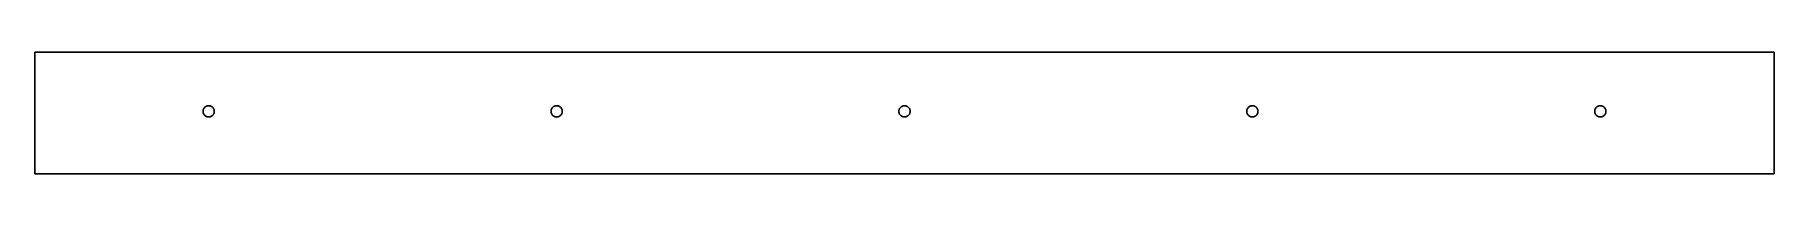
# Model space of a CAD drawing. Header units: metres. Extents: x 0 to 529, y 0 to 37.
import ezdxf

# ---------------------------------------------------------------- set-up
doc = ezdxf.new("R2010")
doc.units = ezdxf.units.M

msp = doc.modelspace()

# ---------------------------------------------------------------- linework, layer by layer
for p, q in [((528.62, 37), (0, 37)), ((0, 37), (0, 0)), ((528.62, 0), (528.62, 37)), ((51.162, 19), (51.1765, 19.2219)), ((51.1765, 18.7781), (51.162, 19)), ((51.1765, 19.2219), (51.2199, 19.44)), ((51.2199, 18.56), (51.1765, 18.7781)), ((51.2199, 19.44), (51.2914, 19.6506)), ((51.2914, 18.3494), (51.2199, 18.56)), ((51.2914, 19.6506), (51.3898, 19.85)), ((51.3898, 18.15), (51.2914, 18.3494)), ((51.3898, 19.85), (51.5133, 20.0349)), ((51.5133, 17.9651), (51.3898, 18.15)), ((51.5133, 20.0349), (51.6599, 20.2021)), ((51.6599, 17.7979), (51.5133, 17.9651)), ((51.6599, 20.2021), (51.8271, 20.3487)), ((51.8271, 17.6513), (51.6599, 17.7979)), ((51.8271, 20.3487), (52.012, 20.4722)), ((52.012, 17.5278), (51.8271, 17.6513)), ((52.012, 20.4722), (52.2114, 20.5706)), ((52.2114, 17.4294), (52.012, 17.5278)), ((52.2114, 20.5706), (52.422, 20.6421)), ((52.422, 17.3579), (52.2114, 17.4294)), ((52.422, 20.6421), (52.6401, 20.6855)), ((52.6401, 17.3145), (52.422, 17.3579)), ((52.6401, 20.6855), (52.862, 20.7)), ((52.862, 17.3), (52.6401, 17.3145)), ((52.862, 20.7), (53.0839, 20.6855)), ((53.0839, 17.3145), (52.862, 17.3)), ((53.0839, 20.6855), (53.302, 20.6421)), ((53.302, 17.3579), (53.0839, 17.3145)), ((53.302, 20.6421), (53.5126, 20.5706)), ((53.5126, 17.4294), (53.302, 17.3579)), ((53.5126, 20.5706), (53.712, 20.4722)), ((53.712, 17.5278), (53.5126, 17.4294)), ((53.712, 20.4722), (53.8969, 20.3487)), ((53.8969, 17.6513), (53.712, 17.5278)), ((53.8969, 20.3487), (54.0641, 20.2021)), ((54.0641, 17.7979), (53.8969, 17.6513)), ((54.0641, 20.2021), (54.2107, 20.0349)), ((54.2107, 17.9651), (54.0641, 17.7979)), ((54.2107, 20.0349), (54.3342, 19.85)), ((54.3342, 18.15), (54.2107, 17.9651)), ((54.3342, 19.85), (54.4326, 19.6506)), ((54.4326, 18.3494), (54.3342, 18.15)), ((54.4326, 19.6506), (54.5041, 19.44)), ((54.5041, 18.56), (54.4326, 18.3494)), ((54.5041, 19.44), (54.5475, 19.2219)), ((54.5475, 18.7781), (54.5041, 18.56)), ((54.5475, 19.2219), (54.562, 19)), ((54.562, 19), (54.5475, 18.7781)), ((156.886, 19), (156.901, 19.2219)), ((156.901, 18.7781), (156.886, 19)), ((156.901, 19.2219), (156.944, 19.44)), ((156.944, 18.56), (156.901, 18.7781)), ((156.944, 19.44), (157.015, 19.6506)), ((157.015, 18.3494), (156.944, 18.56)), ((157.015, 19.6506), (157.114, 19.85)), ((157.114, 18.15), (157.015, 18.3494)), ((157.114, 19.85), (157.237, 20.0349)), ((157.237, 17.9651), (157.114, 18.15)), ((157.237, 20.0349), (157.384, 20.2021)), ((157.384, 17.7979), (157.237, 17.9651)), ((157.384, 20.2021), (157.551, 20.3487)), ((157.551, 17.6513), (157.384, 17.7979)), ((157.551, 20.3487), (157.736, 20.4722)), ((157.736, 17.5278), (157.551, 17.6513)), ((157.736, 20.4722), (157.935, 20.5706)), ((157.935, 17.4294), (157.736, 17.5278)), ((157.935, 20.5706), (158.146, 20.6421)), ((158.146, 17.3579), (157.935, 17.4294)), ((158.146, 20.6421), (158.364, 20.6855)), ((158.364, 17.3145), (158.146, 17.3579)), ((158.364, 20.6855), (158.586, 20.7)), ((158.586, 17.3), (158.364, 17.3145)), ((158.586, 20.7), (158.808, 20.6855)), ((158.808, 17.3145), (158.586, 17.3)), ((158.808, 20.6855), (159.026, 20.6421)), ((159.026, 17.3579), (158.808, 17.3145)), ((159.026, 20.6421), (159.237, 20.5706)), ((159.237, 17.4294), (159.026, 17.3579)), ((159.237, 20.5706), (159.436, 20.4722)), ((159.436, 17.5278), (159.237, 17.4294)), ((159.436, 20.4722), (159.621, 20.3487)), ((159.621, 17.6513), (159.436, 17.5278)), ((159.621, 20.3487), (159.788, 20.2021)), ((159.788, 17.7979), (159.621, 17.6513)), ((159.788, 20.2021), (159.935, 20.0349)), ((159.935, 17.9651), (159.788, 17.7979)), ((159.935, 20.0349), (160.058, 19.85)), ((160.058, 18.15), (159.935, 17.9651)), ((160.058, 19.85), (160.157, 19.6506)), ((160.157, 18.3494), (160.058, 18.15)), ((160.157, 19.6506), (160.228, 19.44)), ((160.228, 18.56), (160.157, 18.3494)), ((160.228, 19.44), (160.271, 19.2219)), ((160.271, 18.7781), (160.228, 18.56)), ((160.271, 19.2219), (160.286, 19)), ((160.286, 19), (160.271, 18.7781)), ((262.61, 19), (262.625, 19.2219)), ((262.625, 18.7781), (262.61, 19)), ((262.625, 19.2219), (262.668, 19.44)), ((262.668, 18.56), (262.625, 18.7781)), ((262.668, 19.44), (262.739, 19.6506)), ((262.739, 18.3494), (262.668, 18.56)), ((262.739, 19.6506), (262.838, 19.85)), ((262.838, 18.15), (262.739, 18.3494)), ((262.838, 19.85), (262.961, 20.0349)), ((262.961, 17.9651), (262.838, 18.15)), ((262.961, 20.0349), (263.108, 20.2021)), ((263.108, 17.7979), (262.961, 17.9651)), ((263.108, 20.2021), (263.275, 20.3487)), ((263.275, 17.6513), (263.108, 17.7979)), ((263.275, 20.3487), (263.46, 20.4722)), ((263.46, 17.5278), (263.275, 17.6513)), ((263.46, 20.4722), (263.659, 20.5706)), ((263.659, 17.4294), (263.46, 17.5278)), ((263.659, 20.5706), (263.87, 20.6421)), ((263.87, 17.3579), (263.659, 17.4294)), ((263.87, 20.6421), (264.088, 20.6855)), ((264.088, 17.3145), (263.87, 17.3579)), ((264.088, 20.6855), (264.31, 20.7)), ((264.31, 17.3), (264.088, 17.3145)), ((264.31, 20.7), (264.532, 20.6855)), ((264.532, 17.3145), (264.31, 17.3)), ((264.532, 20.6855), (264.75, 20.6421)), ((264.75, 17.3579), (264.532, 17.3145)), ((264.75, 20.6421), (264.961, 20.5706)), ((264.961, 17.4294), (264.75, 17.3579)), ((264.961, 20.5706), (265.16, 20.4722)), ((265.16, 17.5278), (264.961, 17.4294)), ((265.16, 20.4722), (265.345, 20.3487)), ((265.345, 17.6513), (265.16, 17.5278)), ((265.345, 20.3487), (265.512, 20.2021)), ((265.512, 17.7979), (265.345, 17.6513)), ((265.512, 20.2021), (265.659, 20.0349)), ((265.659, 17.9651), (265.512, 17.7979)), ((265.659, 20.0349), (265.782, 19.85)), ((265.782, 18.15), (265.659, 17.9651)), ((265.782, 19.85), (265.881, 19.6506)), ((265.881, 18.3494), (265.782, 18.15)), ((265.881, 19.6506), (265.952, 19.44)), ((265.952, 18.56), (265.881, 18.3494)), ((265.952, 19.44), (265.995, 19.2219)), ((265.995, 18.7781), (265.952, 18.56)), ((265.995, 19.2219), (266.01, 19)), ((266.01, 19), (265.995, 18.7781)), ((368.334, 19), (368.349, 19.2219)), ((368.349, 18.7781), (368.334, 19)), ((368.349, 19.2219), (368.392, 19.44)), ((368.392, 18.56), (368.349, 18.7781)), ((368.392, 19.44), (368.463, 19.6506)), ((368.463, 18.3494), (368.392, 18.56)), ((368.463, 19.6506), (368.562, 19.85)), ((368.562, 18.15), (368.463, 18.3494)), ((368.562, 19.85), (368.685, 20.0349)), ((368.685, 17.9651), (368.562, 18.15)), ((368.685, 20.0349), (368.832, 20.2021)), ((368.832, 17.7979), (368.685, 17.9651)), ((368.832, 20.2021), (368.999, 20.3487)), ((368.999, 17.6513), (368.832, 17.7979)), ((368.999, 20.3487), (369.184, 20.4722)), ((369.184, 17.5278), (368.999, 17.6513)), ((369.184, 20.4722), (369.383, 20.5706)), ((369.383, 17.4294), (369.184, 17.5278)), ((369.383, 20.5706), (369.594, 20.6421)), ((369.594, 17.3579), (369.383, 17.4294)), ((369.594, 20.6421), (369.812, 20.6855)), ((369.812, 17.3145), (369.594, 17.3579)), ((369.812, 20.6855), (370.034, 20.7)), ((370.034, 17.3), (369.812, 17.3145)), ((370.034, 20.7), (370.256, 20.6855)), ((370.256, 17.3145), (370.034, 17.3)), ((370.256, 20.6855), (370.474, 20.6421)), ((370.474, 17.3579), (370.256, 17.3145)), ((370.474, 20.6421), (370.685, 20.5706)), ((370.685, 17.4294), (370.474, 17.3579)), ((370.685, 20.5706), (370.884, 20.4722)), ((370.884, 17.5278), (370.685, 17.4294)), ((370.884, 20.4722), (371.069, 20.3487)), ((371.069, 17.6513), (370.884, 17.5278)), ((371.069, 20.3487), (371.236, 20.2021)), ((371.236, 17.7979), (371.069, 17.6513)), ((371.236, 20.2021), (371.383, 20.0349)), ((371.383, 17.9651), (371.236, 17.7979)), ((371.383, 20.0349), (371.506, 19.85)), ((371.506, 18.15), (371.383, 17.9651)), ((371.506, 19.85), (371.605, 19.6506)), ((371.605, 18.3494), (371.506, 18.15)), ((371.605, 19.6506), (371.676, 19.44)), ((371.676, 18.56), (371.605, 18.3494)), ((371.676, 19.44), (371.719, 19.2219)), ((371.719, 18.7781), (371.676, 18.56)), ((371.719, 19.2219), (371.734, 19)), ((371.734, 19), (371.719, 18.7781)), ((474.058, 19), (474.073, 19.2219)), ((474.073, 18.7781), (474.058, 19)), ((474.073, 19.2219), (474.116, 19.44)), ((474.116, 18.56), (474.073, 18.7781)), ((474.116, 19.44), (474.187, 19.6506)), ((474.187, 18.3494), (474.116, 18.56)), ((474.187, 19.6506), (474.286, 19.85)), ((474.286, 18.15), (474.187, 18.3494)), ((474.286, 19.85), (474.409, 20.0349)), ((474.409, 17.9651), (474.286, 18.15)), ((474.409, 20.0349), (474.556, 20.2021)), ((474.556, 17.7979), (474.409, 17.9651)), ((474.556, 20.2021), (474.723, 20.3487)), ((474.723, 17.6513), (474.556, 17.7979)), ((474.723, 20.3487), (474.908, 20.4722)), ((474.908, 17.5278), (474.723, 17.6513)), ((474.908, 20.4722), (475.107, 20.5706)), ((475.107, 17.4294), (474.908, 17.5278)), ((475.107, 20.5706), (475.318, 20.6421)), ((475.318, 17.3579), (475.107, 17.4294)), ((475.318, 20.6421), (475.536, 20.6855)), ((475.536, 17.3145), (475.318, 17.3579)), ((475.536, 20.6855), (475.758, 20.7)), ((475.758, 17.3), (475.536, 17.3145)), ((475.758, 20.7), (475.98, 20.6855)), ((475.98, 17.3145), (475.758, 17.3)), ((475.98, 20.6855), (476.198, 20.6421)), ((476.198, 17.3579), (475.98, 17.3145)), ((476.198, 20.6421), (476.409, 20.5706)), ((476.409, 17.4294), (476.198, 17.3579)), ((476.409, 20.5706), (476.608, 20.4722)), ((476.608, 17.5278), (476.409, 17.4294)), ((476.608, 20.4722), (476.793, 20.3487)), ((476.793, 17.6513), (476.608, 17.5278)), ((476.793, 20.3487), (476.96, 20.2021)), ((476.96, 17.7979), (476.793, 17.6513)), ((476.96, 20.2021), (477.107, 20.0349)), ((477.107, 17.9651), (476.96, 17.7979)), ((477.107, 20.0349), (477.23, 19.85)), ((477.23, 18.15), (477.107, 17.9651)), ((477.23, 19.85), (477.329, 19.6506)), ((477.329, 18.3494), (477.23, 18.15)), ((477.329, 19.6506), (477.4, 19.44)), ((477.4, 18.56), (477.329, 18.3494)), ((477.4, 19.44), (477.443, 19.2219)), ((477.443, 18.7781), (477.4, 18.56)), ((477.443, 19.2219), (477.458, 19)), ((477.458, 19), (477.443, 18.7781)), ((0, 0), (528.62, 0))]:
    msp.add_line(p, q)

doc.saveas('drawing.dxf')
